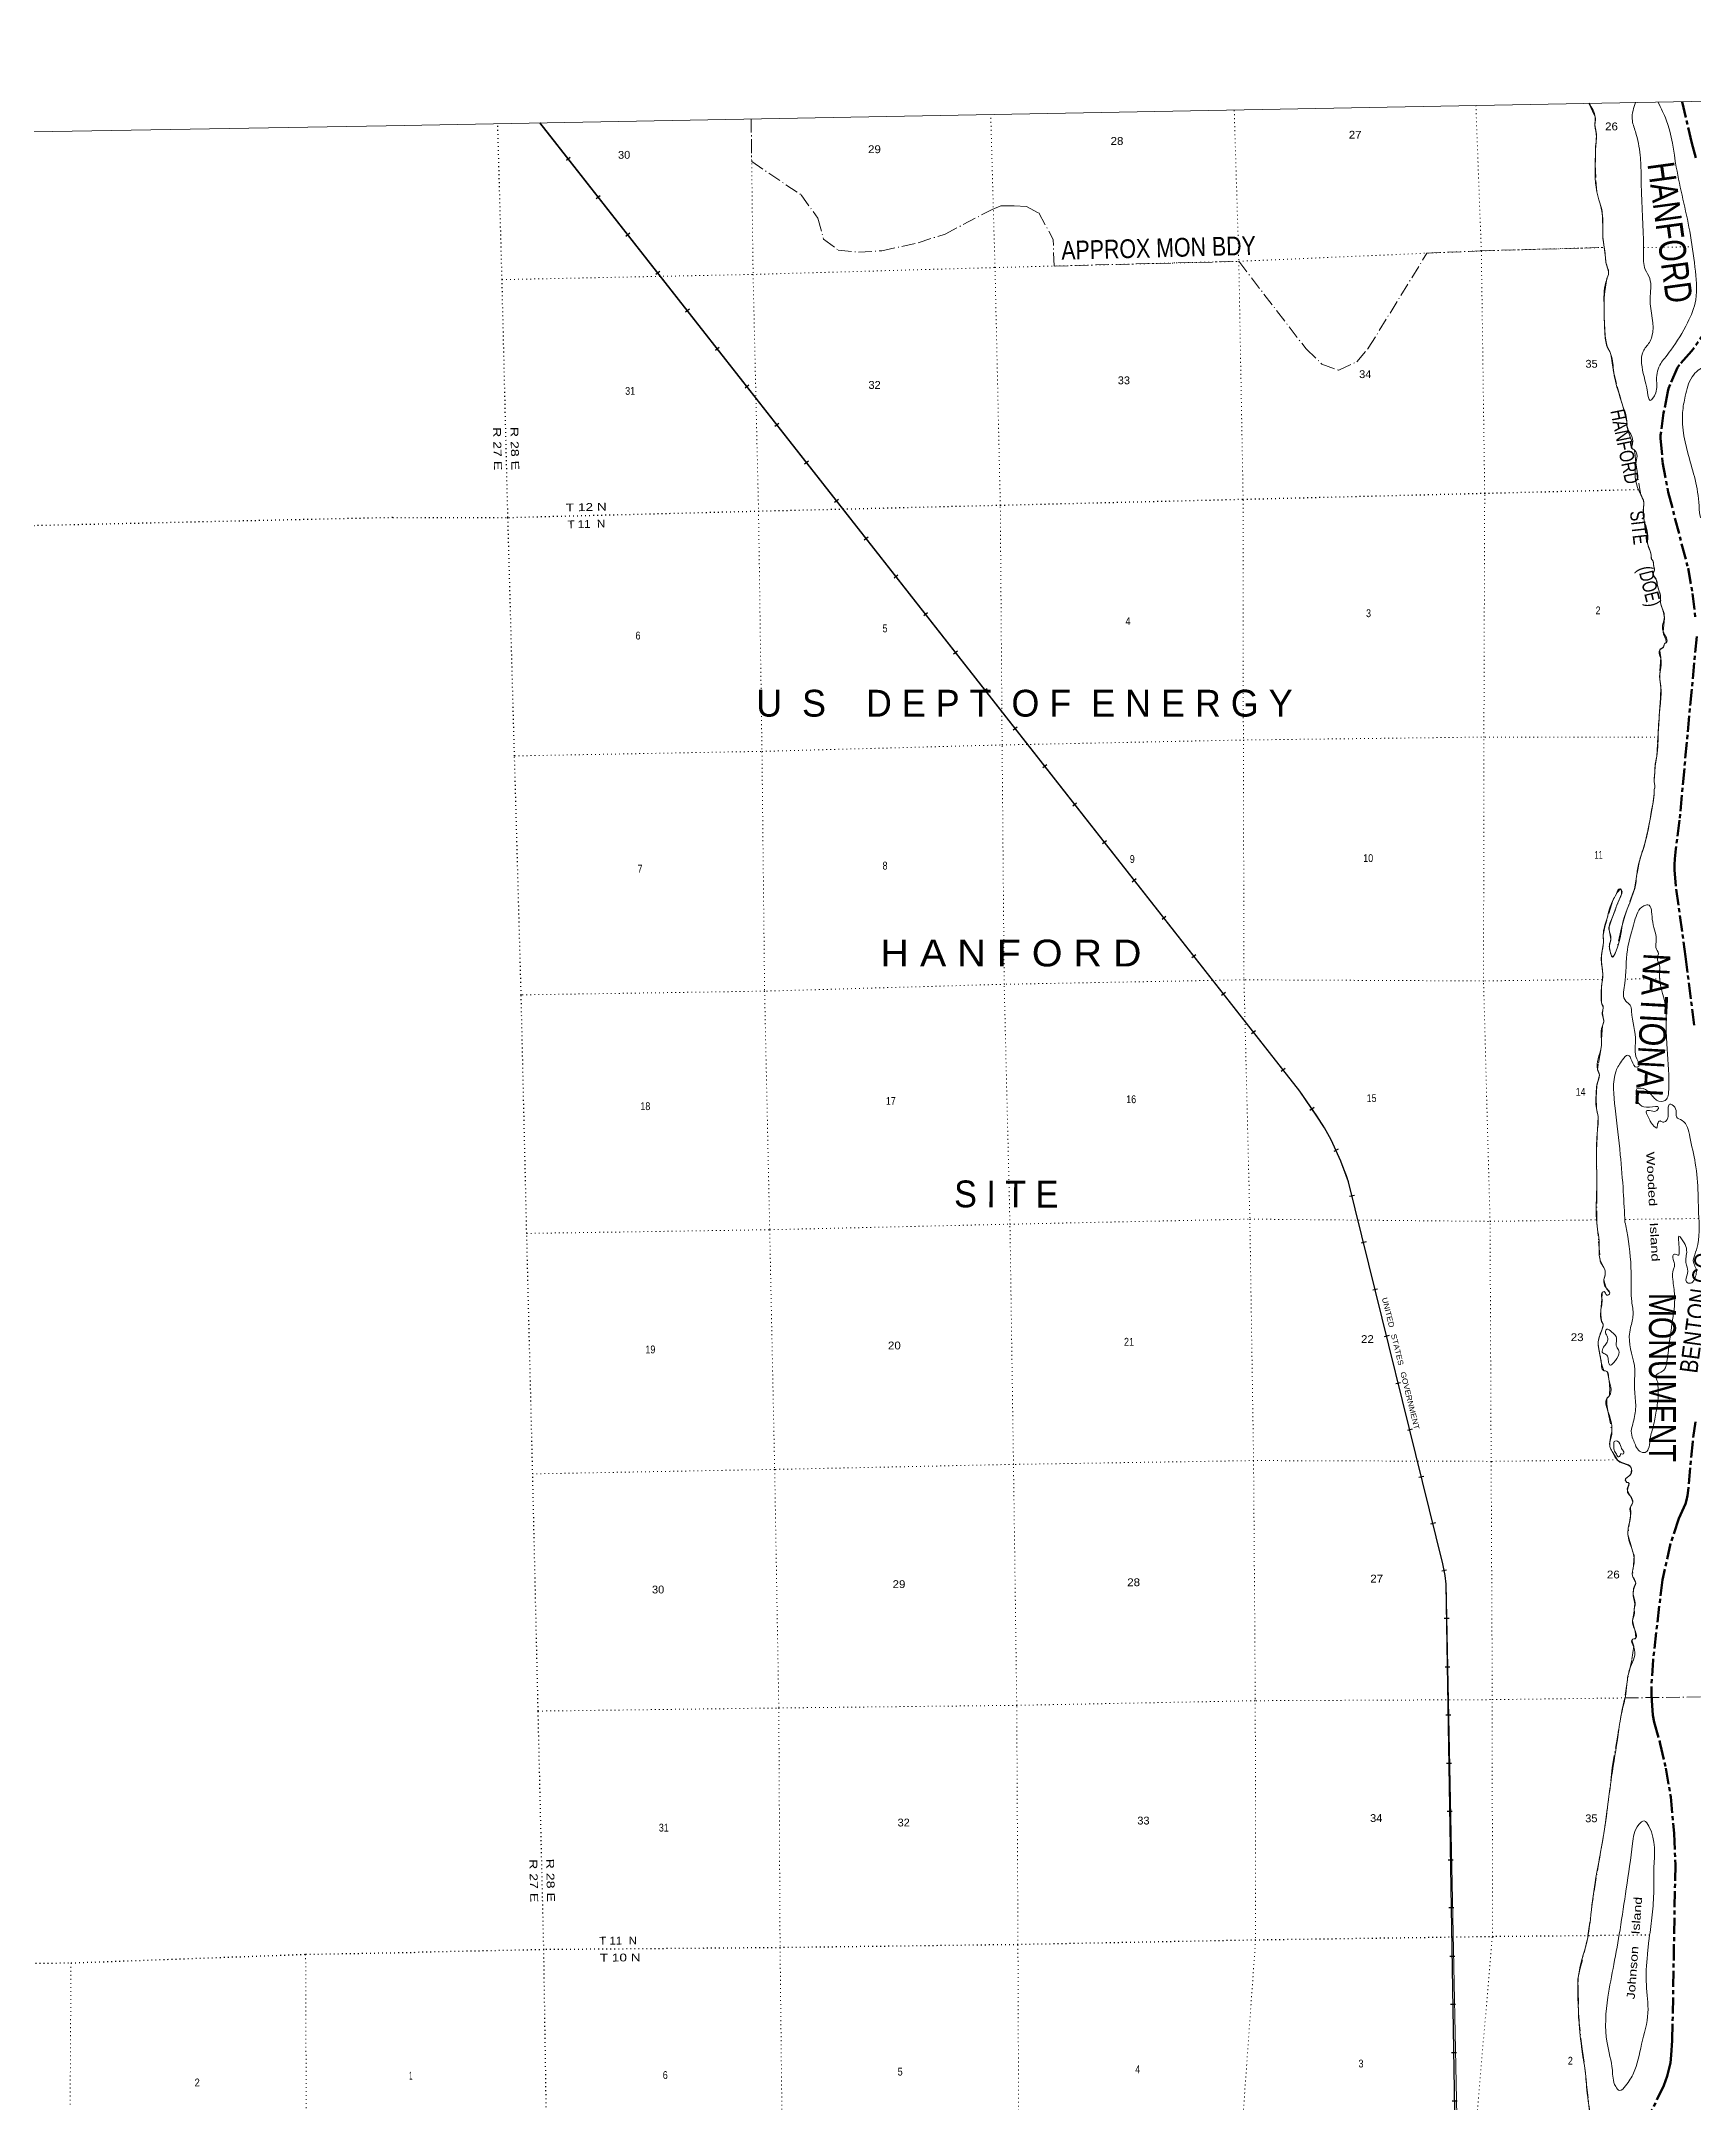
# Model space of a CAD drawing. Header units: feet. Extents: x 245918 to 509309, y -547785 to -360805.
# Drawn here: x 402847 to 439792, y -406915 to -360805 of the extents above; entities that cross this region are included whole.
import ezdxf
from ezdxf.enums import TextEntityAlignment as Align

# ---------------------------------------------------------------- set-up
doc = ezdxf.new("R2010")
doc.units = ezdxf.units.FT
doc.header["$LTSCALE"] = 60
for name, pattern in [('DOT_DASHED', [7.7, 5, -1.2, 0.3, -1.2]), ('DOTTED', [1.5, 0.3, -1.2]), ('LONG_DASH_SHORT_DASH', [9.9, 6, -1.2, 1.5, -1.2])]:
    doc.linetypes.add(name, pattern=pattern)
for name, color, linetype, lineweight in [('11', 7, 'LONG_DASH_SHORT_DASH', 60), ('34', 7, 'Continuous', 25), ('39', 7, 'Continuous', 13), ('4', 7, 'Continuous', 13), ('42', 7, 'Continuous', 53), ('44', 7, 'DOT_DASHED', 13), ('6', 7, 'DOTTED', 25), ('7', 7, 'DOTTED', 13)]:
    doc.layers.add(name, color=color, linetype=linetype, lineweight=lineweight)
doc.layers.add('12', color=7, linetype='Continuous')

msp = doc.modelspace()

# ---------------------------------------------------------------- linework, layer by layer
at = {"layer": '11'}
for points in [[(439534.22, -362157.86), (439750.88, -363085.28), (439840.58, -363415.98)], [(440133.85, -367171.14), (439744.44, -367738.9), (439469.44, -368039.87), (439431.19, -368099.54), (439262.31, -368485.79), (439230.46, -368574.4), (439212.04, -368640.69), (439117.68, -369116.76), (439050.22, -369618.3), (439050.2, -369693.82), (439096.53, -370219.95), (439222.12, -370894.29), (439663.33, -372589.96), (439767.11, -373158.59), (439826.09, -373681.97)], [(439857.55, -374117.76), (439473.59, -378225.48), (439392.56, -378869.37), (439368.88, -379091.6), (439364.64, -379226.12), (439364.86, -379341.06), (439399.96, -379769.92), (439609.77, -381273.43), (439800.5, -382831.31)], [(439827.82, -391681.52), (439769.37, -392124.86), (439672.98, -393157.3), (439652.38, -393330.62), (439632.27, -393439.26), (439608.15, -393517.71), (439458.7, -393849.52), (439274.08, -394403.13), (439089.9, -395216.92), (438882.45, -397009.85), (438844.67, -397608.96), (438845.17, -397803.72), (438859.82, -398027.01), (438877.34, -398242.27), (438906.2, -398398.49), (439042.61, -398886.51), (439165.98, -399430.79), (439277.02, -400073.36), (439353.03, -400890.66), (439380.98, -401588.7), (439312.17, -405520.86), (439289.49, -405852.64), (439269.39, -406021.63), (439197.01, -406323.39), (439123.28, -406526.88), (438835.38, -407126.3)]]:
    msp.add_lwpolyline(points, dxfattribs=at)
at = {"layer": '34'}
for p, q in [((414673.45, -363403.24), (414586.41, -363471.5)), ((415341.44, -364259.24), (415254.4, -364327.5)), ((416005.16, -365101.33), (415918.12, -365169.59)), ((416673.16, -365957.33), (416586.12, -366025.58)), ((417336.88, -366799.41), (417249.84, -366867.67)), ((418004.87, -367655.41), (417917.83, -367723.67)), ((418668.59, -368497.5), (418581.56, -368565.76)), ((419336.59, -369353.5), (419249.55, -369421.76)), ((420000.31, -370195.59), (419913.27, -370263.85)), ((420668.3, -371051.58), (420581.27, -371119.84)), ((421332.02, -371893.67), (421244.99, -371961.93)), ((422000.02, -372749.67), (421912.98, -372817.93)), ((422663.74, -373591.76), (422576.7, -373660.02)), ((423331.73, -374447.76), (423244.7, -374516.01)), ((423995.46, -375289.85), (423908.42, -375358.1)), ((424663.45, -376145.84), (424576.41, -376214.1)), ((425327.17, -376987.93), (425240.13, -377056.19)), ((425995.17, -377843.93), (425908.13, -377912.19)), ((426658.89, -378686.02), (426571.85, -378754.28)), ((427326.88, -379542.02), (427239.85, -379610.27)), ((427990.6, -380384.1), (427903.57, -380452.36)), ((428658.6, -381240.1), (428571.56, -381308.36)), ((429322.32, -382082.19), (429235.28, -382150.45)), ((429990.31, -382938.19), (429903.28, -383006.45)), ((430654.03, -383780.28), (430567, -383848.54)), ((431302, -384654.84), (431211.26, -384718.1)), ((431843.55, -385588.88), (431742.78, -385634.5)), ((432204.97, -386620.59), (432097.58, -386647.07)), ((432464.21, -387660.99), (432356.82, -387687.47)), ((432721.64, -388715.82), (432614.25, -388742.31)), ((432980.89, -389756.22), (432873.49, -389782.71)), ((433238.31, -390811.06), (433130.92, -390837.54)), ((433497.56, -391851.46), (433390.16, -391877.94)), ((433754.98, -392906.3), (433647.59, -392932.78)), ((434014.23, -393946.7), (433906.84, -393973.18)), ((434266.47, -395004.7), (434158.18, -395027.27)), ((434319.96, -396083.08), (434209.37, -396085.31)), ((434341.57, -397168.7), (434230.98, -397170.94)), ((434358.97, -398242.93), (434248.38, -398245.16)), ((434376, -399326.26), (434265.41, -399328.49)), ((434391.1, -400398.2), (434280.51, -400400.43)), ((434410.43, -401486.11), (434299.84, -401488.34)), ((434430.12, -402555.76), (434319.53, -402557.99)), ((434449.44, -403641.38), (434338.85, -403643.61)), ((434466.84, -404713.32), (434356.25, -404715.55)), ((434483.87, -405798.94), (434373.28, -405801.17)), ((434501.26, -406875.46), (434390.68, -406877.69))]:
    msp.add_line(p, q, dxfattribs=at)
msp.add_lwpolyline([(434465.46, -407986.2), (434256.34, -395313.65), (434235.43, -395123.39), (434180.62, -394860.39), (432074.25, -386318.52), (432024.03, -386177.34), (431902.05, -385856.79), (431683.34, -385373.77), (431538.78, -385105.61), (431367.56, -384844.35), (430981.07, -384289.98), (413996.88, -362633.26)], dxfattribs=at)
at = {"layer": '34', "lineweight": 13}
msp.add_lwpolyline([(434512.91, -407958.68), (434257.44, -395313.58), (434236.52, -395123.22), (434181.69, -394860.15), (432075.3, -386318.2), (432025.06, -386176.96), (431903.07, -385856.37), (431684.33, -385373.28), (431539.73, -385105.05), (431368.47, -384843.73), (430981.95, -384289.33), (413997.75, -362632.58)], dxfattribs=at)
at = {"layer": '39'}
for points in [[(437448.08, -362193.18), (437588.19, -362505.81), (437581.04, -362680.2), (437617.56, -362946), (437604.06, -363100.46), (437592.38, -363365.06), (437625.77, -364169.73), (437746.36, -364664.48), (437757.17, -365074.93), (437766.27, -365261.06), (437818.72, -365640.77), (437828.57, -365750.77), (437888.66, -365986.13), (437844.9, -366131.08), (437785.52, -366666.89), (437790.53, -366969.27), (437804.39, -367321.58), (437857.78, -367637.17), (437938.93, -367810.08), (438001.84, -368215.65), (438132.79, -368730.26), (438190.09, -368917.59), (438292.7, -369296.46), (438294.26, -369390.58), (438421.61, -369809.09), (438401.03, -369899.57), (438470.15, -369952.5), (438497.26, -370256.52), (438607.09, -370949.74), (438674.05, -371114.88), (438666.01, -371235.2), (438671.86, -371467.46), (438765.8, -371928.6), (438757.32, -372022.88), (438840.19, -372299.92), (438849.64, -372385.9), (438884.65, -372439.4), (438890.05, -372523.43), (438915.89, -372629.17), (438881.49, -372733.9), (438951.51, -372840.9), (438979.81, -372974.63), (439045.7, -373195.87), (439053.06, -373398.05), (439101.23, -373519.44), (439134.11, -373687.15), (439105.14, -373998.1), (439173.66, -374257.36), (439135.9, -374280.02), (439117.03, -374352.45), (439033.84, -374419.94), (439053.01, -374607.91), (439029.54, -375008.91), (439055.92, -375268.87), (439040.51, -375671.74), (438999.53, -376227.28), (438962.89, -376802.77), (438926.34, -377019.71), (438922.67, -377161.99), (438905.29, -377324.53), (438920.18, -377496.54), (438908.94, -377544.81), (438904.87, -377663.05), (438870.63, -377897.99), (438707.5, -378713.95), (438576.21, -379148.81), (438518.74, -379436.21), (438494.06, -379642.94), (438214.82, -380476.87), (438059.35, -381148.49), (437971.34, -381288.17), (437920.99, -381156.81), (437904.73, -381022.88), (437936.98, -380910.17), (437916.24, -380748.27), (437896.79, -380664.46), (437964.91, -380414.94), (438151.9, -379949.11), (438175.36, -379790.48), (438136.77, -379763.08), (438066.19, -379864.41), (437980.56, -380026.09), (437852.54, -380416.82), (437768.35, -380786.79), (437773.27, -380962.98), (437733.27, -381214.03), (437726.42, -381406.44), (437759.81, -381726.37), (437745.62, -381838.78), (437724.75, -382033.43), (437725.41, -382315.85)], [(438489.08, -362169.55), (438415.77, -362544.07), (438486.69, -362827.32), (438593.77, -363354.34), (438615.3, -363806.67), (438621.11, -364157.11), (438652.84, -364861.66), (438668.15, -365544.45), (438708.3, -365908.34), (438805.99, -366111.02), (438815.52, -366565.56), (438855.63, -367412.18), (438799.56, -367541.32), (438658.36, -367741.98), (438626.69, -368010.92), (438757.76, -368653.72), (438815.05, -368841.05), (438940.69, -368670.69), (438959.79, -368369.91), (439054.19, -368009.79), (439136.68, -367900.24), (439278.1, -367713.6), (439655.33, -367100.37), (439835.53, -366588.58), (439819.42, -365857.73), (439701.72, -365052.46), (439401.01, -363619.28), (439174.76, -362561.44), (439095.35, -362376.54), (438989.46, -362160.27)], [(441540.94, -370792.57), (441485.34, -370222.63), (441418.49, -369578.76), (441223.64, -368963.07), (441081.27, -368486.71), (440952.44, -367857.9), (440702.54, -367553.6), (440603.75, -367527.21), (440400.65, -367746.93), (440191.99, -367994.79), (439893.72, -368164.02), (439753.68, -368312.59), (439602.21, -368741.77), (439542.03, -369107.33), (439693.67, -370144.39), (439915.2, -371280.43), (439980.75, -371481.65), (440045.03, -371484.58), (440082.62, -371451.91), (440150.96, -371578.96), (440203.1, -371818.46), (440270.11, -371865.41), (440339.13, -371912.33), (440467.07, -372244.71), (440519.85, -372402.07), (440523.76, -372638.36), (440518.09, -373023.05), (440495.32, -373223.73), (440501.15, -373333.81), (440522.84, -373431.59), (440581.76, -373474.68), (440697.9, -373336.53), (440782.72, -373246.98), (440820.82, -373244.34), (440840.6, -373348.17), (440887.68, -373645.84), (440877.26, -373744.16), (440765.94, -373687.93), (440690.33, -373607.07), (440580.14, -373618.93), (440625.08, -373666.25), (440688.24, -373723.28), (440666.73, -373757.69), (440742.44, -373844.56), (440859.95, -373910.71), (440973.13, -374079.08), (440908.43, -374414.67), (440838.1, -374652.2), (440854.71, -374685.98), (440939.65, -374724.62), (440836.37, -374790.45), (440743.79, -374896.15), (440845.91, -375002.61), (441210.13, -374816.25), (441536.92, -374672.58), (441655.65, -374448.26), (441692.43, -374002.96), (441685.74, -373356.08), (441642.25, -372789.94), (441699.26, -372596.7), (441708.57, -372310.1), (441628.89, -371740.56), (441569.53, -371064.51), (441540.94, -370792.57)], [(438254.16, -387218.53), (438216.77, -386536.11), (438148.9, -385709.98), (438031.33, -384670.35), (438055.67, -383836.67), (438200.05, -383585.88), (438318.79, -383483.74), (438407.16, -383608.46), (438517.9, -383750.83), (438563.66, -383726.03), (438520.84, -383564.49), (438492.3, -383174.37), (438398.83, -382498.9), (438372.53, -382365.13), (438272.68, -382274.66), (438242.8, -381924.62), (438307.9, -381128.32), (438469.93, -380488.63), (438676.96, -380142.65), (438762.91, -380121.19), (438864.5, -380437.98), (438952.25, -380889.2), (438945.82, -380985.46), (438945.3, -381075.6), (438999.79, -381214.91), (438979.38, -381315.4), (439026.24, -381478.87), (439024.68, -381627.12), (439159.78, -382392.04), (439173.42, -382852.52), (439191.69, -383228.79), (439235.03, -384149.48), (439224.37, -384353.97), (439184.15, -384470.82), (439014.22, -384511.71), (438914.83, -384449.28), (438710.86, -384252.38), (438521.91, -384235.5), (438516.8, -384411.86), (438590.11, -384596.92), (438801.67, -384645.46), (439004.6, -384658.1), (438965.53, -384722.85), (438837.17, -384729), (438732.73, -384724.74), (438779.43, -384878.19), (438831.35, -384983.49), (438878.49, -385042.79), (438963.96, -385113.47), (438984.48, -385018.99), (439037.6, -384954), (439098.26, -384981.03), (439176.02, -384949.69), (439223.15, -384644.43), (439256.2, -384579.78), (439306.63, -384594.97), (439395, -384719.68), (439407.46, -384865.7), (439531.19, -384943.75), (439703.8, -385307.43), (439826.01, -385900.3), (439887.41, -386578.32), (439896.99, -386914.67), (439880.19, -387718.18), (439813.8, -387951.65), (439782.41, -388116.42), (439832.49, -388231.76), (439806.7, -388492.59), (439715.89, -388584.25), (439629.11, -388555.65), (439650.07, -388367.01), (439632.94, -388181.01), (439610.92, -388063.2), (439630.77, -387928.66), (439516.75, -387588.04), (439461.61, -387530.87), (439455.84, -387667.18), (439465.2, -387869.33), (439450.61, -387957.71), (439377.97, -387934.89), (439342.02, -387945.5), (439342.57, -388099.73), (439362.15, -388191.54), (439339.33, -388268.04), (439323.11, -388500.67), (439363.09, -388854.54), (439305.27, -389484.47), (439198.33, -390299.5), (439092.15, -390553.66), (438949.06, -390640.18), (438985.8, -390797.81)], [(437725.41, -382315.85), (437767.17, -382413.3), (437745.01, -382529.85), (437769.17, -382655.64), (437780.53, -382735.57), (437749.92, -382826.22), (437721.92, -383317.44), (437641.58, -383799.52), (437683.9, -383931.01), (437636.49, -384098.06), (437613.42, -384280.72), (437615.97, -384677.29), (437651.03, -384854.97), (437646.81, -385085.4), (437620.67, -385446.39), (437622.87, -386185.48), (437620.61, -386534.05), (437624.29, -387241.07), (437679.22, -387770.97), (437698.17, -388067.11), (437800.01, -388277.73), (437811.93, -388391.71), (437783.59, -388498.34), (437839.07, -388697.72), (437911.36, -388820.7), (437855.67, -388851.68), (437786.09, -388770.72), (437742.31, -388793.48), (437736.31, -388915.77), (437711.11, -389212.64), (437728.8, -389432.68), (437768.49, -389526.17), (437745.8, -389610.67), (437656.13, -389892.6), (437703.9, -390232.32), (437723.82, -390344.16), (437777.17, -390535.57), (437851.84, -390560.36), (437885.7, -390665.96), (437902.96, -391102.34), (437849.78, -391163.32), (437866.09, -391421.44), (437958.16, -391890.62), (437924.23, -392265.76), (437982.23, -392374.96), (438089.39, -392543.43), (438387.05, -392700.71), (438375.72, -392865.15), (438259.32, -392987.28), (438296.32, -393042.7)], [(438985.8, -390797.81), (438998.23, -391064.01), (438954.43, -391449.33), (438883.85, -391793.03), (438812.63, -392098.69), (438775.72, -392293.6), (438706.71, -392368.87), (438581.74, -392336.91), (438449.47, -392106.76), (438396.56, -391941.39), (438429.26, -391734.53), (438491.89, -391394.96), (438473.58, -391016.69), (438467.76, -390786.43), (438473.35, -390517.93), (438350.66, -389774.84), (438379.59, -389582.06), (438434.94, -389288.69), (438405.93, -388990.72), (438390.96, -388450.14), (438317.68, -387539.97), (438254.16, -387218.53)], [(438042.44, -390312.8), (438121.62, -390125.19), (438081.84, -390025.7), (438056.7, -389962.03), (438066.22, -389809.63), (437955.58, -389673.27), (437848.24, -389614.97), (437819, -389667.54), (437852.73, -389765.13), (437866.59, -389875.06), (437809.92, -389968.15), (437749.48, -390075.32), (437746.29, -390125.45), (437827.45, -390178.18), (437875.03, -390263.52), (437882.14, -390329.5), (437927.74, -390416.87), (437983.37, -390381.89), (438042.44, -390312.8)], [(438166.89, -392253.7), (438084.37, -392118.87), (438028.09, -392113.8), (438003.5, -392204.35), (438009.33, -392314.42), (438063.09, -392409.67), (438114.25, -392468.9), (438147.9, -392440.3), (438159.21, -392396.04), (438197.6, -392411.43), (438227.1, -392374.88), (438191.77, -392301.36), (438166.89, -392253.7)], [(438297.04, -393043.32), (438328.47, -393042.21), (438307.44, -393226.84), (438375.68, -393347.89), (438430.01, -393477.18), (438371.8, -393598.34), (438380.74, -393774.46), (438347.6, -393955.29), (438324.21, -394240.11), (438371.38, -394421.61), (438456.78, -394730.65), (438440.16, -394939.25), (438425.18, -395125.79), (438494.32, -395300.9), (438455.78, -395397.69), (438444.68, -395576.15), (438480.33, -395789.88), (438466.95, -395830.17), (438465.16, -395964.4), (438423.86, -396137.36), (438479.58, -396350.75), (438490.52, -396526.84), (438414.74, -396556.15), (438451.6, -396721.79), (438376.69, -397167.72), (438301.73, -397489.46), (438272.26, -397770.38), (438175.2, -398212.68), (438100.66, -398680.64), (437955.64, -399620.5), (437862.83, -400319.11), (437750.99, -401080.14), (437585.34, -401986.29), (437480.51, -402807.3), (437393.14, -403349.59), (437219.74, -404029.52), (437201.1, -404358.33), (437221.64, -404992.96), (437282.87, -405660.96), (437314.68, -405884.78), (437355.21, -406150.51), (437399.15, -406622.5)], [(438787.26, -403298.26), (438854.93, -402778.33), (438896.14, -402236.82), (438900.54, -401653.85), (438790.92, -400730.27), (438684.56, -400609.85), (438561.47, -400692.03), (438422.02, -401119.01), (438282.21, -402130.89), (438142.78, -403044.62), (438005.12, -403822.1), (437872.74, -404555.43), (437853.43, -405571.31), (437971.93, -406182.27), (438046.28, -406551.59), (438136.06, -406640.23), (438268.81, -406535.86), (438446.77, -406252.46), (438626.76, -405606.47), (438767.63, -404901.04), (438733.21, -404276.66), (438754.14, -403601.27), (438787.26, -403298.26)], [(437399.15, -406622.5), (437498.87, -407311.89), (437550.19, -407623.51), (437555.54, -407930.66)]]:
    msp.add_spline(points, degree=3, dxfattribs=at)
at = {"layer": '4'}
msp.add_lwpolyline([(252658.03, -364975.08), (284238.76, -364605.82), (315818.96, -364193.12), (347398.55, -363736.98), (378977.49, -363237.41), (410555.7, -362694.39), (442133.15, -362107.94), (473709.75, -361478.06), (505285.47, -360804.74), (509308.75, -543581.54), (477481.62, -544260.21), (445653.59, -544895.11), (413824.71, -545486.24), (381995.06, -546033.57), (350164.67, -546537.12), (318333.63, -546996.89), (286501.99, -547412.88), (254669.8, -547785.08)], close=True, dxfattribs=at)
msp.add_lwpolyline([(252658.03, -364975.08), (284238.76, -364605.82), (315818.96, -364193.12), (347398.55, -363736.98), (378977.49, -363237.41), (410555.7, -362694.39), (442133.15, -362107.94), (473709.75, -361478.06), (505285.47, -360804.74), (509308.75, -543581.54), (477481.62, -544260.21), (445653.59, -544895.11), (413824.71, -545486.24), (381995.06, -546033.57), (350164.67, -546537.12), (318333.63, -546996.89), (286501.99, -547412.88), (254669.8, -547785.08)], close=True, dxfattribs=at)
at = {"layer": '44'}
for p, q in [((418718.15, -362546.97), (418729.91, -363497.96)), ((425489.41, -365833.06), (425472.7, -365236)), ((438253.8, -397860), (438191.74, -398118.76)), ((440400.75, -397832.23), (438253.8, -397860))]:
    msp.add_line(p, q, dxfattribs=at)
for points in [[(437448.11, -362192.33), (437592.39, -362517.26), (437596.07, -362559.71), (437580.7, -362673.91), (437599.95, -362796.01), (437614.56, -362880.19), (437598.38, -363209.71), (437590.52, -363551.43), (437604.84, -363918.46), (437626.3, -364174.9), (437668.35, -364353.84), (437726.14, -364538.44), (437741.34, -364613.24), (437748.96, -364730.37), (437763.5, -365234.02), (437785.35, -365417.95)], [(418729.91, -363497.96), (419835.16, -364240.27), (420208.83, -364760.47), (420338.8, -365231.89), (420663.73, -365475.73), (421118.63, -365524.5), (421638.51, -365491.99), (422450.84, -365313.17), (423051.95, -365118.1), (424107.97, -364565.39), (424302.93, -364484.11), (424595.37, -364484.11), (424871.56, -364500.37), (425147.75, -364646.67), (425472.7, -365236)], [(425489.41, -365833.06), (429620.96, -365727.62), (431123.52, -367687.27), (431480.08, -368027.05), (431853.61, -368162.96), (432261.11, -367976.08), (432515.79, -367670.28), (433827.54, -365545.45), (435042.39, -365492.84), (437785.35, -365417.95)], [(437785.35, -365417.95), (437810.26, -365584.24), (437826.06, -365721.96), (437834.87, -365786.02), (437874.28, -365905.41), (437886.53, -365956.89), (437887.91, -365998.11), (437882.42, -366023.47), (437848.36, -366114.47), (437804.86, -366401.39), (437790.12, -366543.59), (437785.52, -366663.67), (437791.11, -367003.92), (437800.41, -367244.96), (437811.18, -367400.82), (437831.51, -367524.94), (437856.92, -367633.78), (437878.22, -367686.12), (437912.8, -367747.31), (437931.86, -367787.13), (437947.95, -367850.82), (437991.76, -368168.27), (438077.2, -368525.07), (438275.4, -369226.79), (438295.09, -369311.07), (438297.16, -369412.35), (438325.97, -369524.42), (438408.54, -369754.64), (438422.22, -369818.33), (438401.41, -369880.95), (438401, -369899.41), (438414.25, -369915.82), (438462.46, -369939.01), (438469.72, -369950.24), (438481.66, -370077.59), (438493.95, -370231.08), (438577.79, -370786.29), (438607.68, -370952.65), (438667.75, -371083.7), (438674.14, -371140.27), (438666.08, -371279.2), (438672.51, -371476.2), (438690.4, -371592.32), (438753.11, -371848.73), (438765.66, -371927.3), (438756.92, -372002.41), (438759.49, -372036.18), (438814.9, -372213.23), (438840.28, -372300.36), (438849.92, -372387.01), (438883.22, -372434.55), (438897.48, -372557.15), (438916.17, -372638.15), (438884.28, -372707.89), (438882.47, -372737.57), (438950.06, -372835.9), (438981.82, -372982.2), (439047.68, -373204.99), (439051.34, -373260.52), (439048.34, -373366.58), (439059.75, -373420.02), (439103.82, -373528.77), (439124.74, -373620.18), (439135.76, -373715.65), (439132.48, -373782.38), (439105.55, -374012.45), (439116.68, -374063.59), (439166.16, -374186.42), (439175.13, -374237.8), (439171.04, -374262.55), (439138.68, -374276.84), (439120.39, -374345.42), (439111.76, -374359.17), (439042.57, -374401.73), (439032.85, -374438.32), (439052.87, -374590.27), (439030.23, -374927.26), (439034.37, -375070.33), (439054.72, -375228.36), (439050.11, -375497.4), (439002.39, -376187.34), (438980.35, -376528.53), (438963.35, -376796.26), (438926.66, -377016.24)], [(438926.66, -377016.24), (438923.14, -377152.88), (438904.86, -377336.39), (438906.27, -377364.7), (438918.72, -377450.77), (438920.52, -377490.18), (438918.33, -377507.9), (438909.33, -377541.44), (438907.08, -377632.55), (438901.74, -377688.33), (438874.87, -377872.15), (438822.22, -378165.93), (438758.51, -378485.63), (438712.97, -378690.58), (438679.61, -378816.23), (438581.76, -379126.94), (438506.86, -379546.17), (438463.96, -379763.42), (438248.48, -380370.94), (438174.94, -380638.27), (438077.04, -381092.97), (438034.95, -381210.34), (437992.61, -381282.53), (437955.38, -381263.89), (437911.08, -381113.53), (437904.64, -381026.95), (437935.69, -380889.39), (437897.92, -380679.07), (437901.39, -380613.76), (437950.86, -380453.47), (438173.77, -379884.19), (438178.82, -379803.64), (438150.27, -379762.53), (438077.9, -379844.62), (437980.8, -380025.52), (437800.44, -380615.98), (437767.26, -380796.04), (437772.15, -380973.57), (437731.79, -381231.9), (437726.34, -381399.45), (437761.14, -381674.24), (437726.21, -381993.64), (437725.39, -382308.41), (437767.49, -382419.13), (437747.99, -382547.08), (437779.81, -382726.87), (437749.8, -382827.33), (437716.5, -383364.33), (437657.03, -383687), (437641.8, -383811.94), (437684.32, -383920.6), (437625.87, -384168.13), (437607.62, -384427.6), (437615.8, -384675.07), (437651.06, -384855.89), (437634.28, -385235.91), (437620.22, -385578.29), (437623.86, -387225.14), (437665.7, -387650.46), (437697.05, -388055.89), (437702.04, -388088.39), (437716.83, -388126.75), (437781.27, -388232.39), (437800.95, -388281.22), (437808.27, -388317.84), (437812.04, -388362.08), (437811.25, -388399.3), (437801.86, -388431.61), (437786.06, -388474.96), (437784.04, -388504.58), (437796.09, -388570.33), (437835.64, -388687.94), (437850.31, -388719.5), (437897.57, -388777.16), (437911.71, -388805.67), (437911.65, -388819.45), (437904.55, -388830.99), (437882.96, -388843.09), (437850.59, -388851.74), (437850.59, -388851.74), (437835.17, -388837.42), (437803.25, -388781.83), (437785.95, -388770.74), (437750.72, -388781.63), (437741.63, -388798.02), (437733.71, -388942.36), (437712.37, -389194.72), (437710.75, -389278.64), (437719.9, -389369.59)], [(437719.9, -389369.59), (437725.46, -389409.64), (437731.26, -389442.66), (437740.95, -389462.09), (437763.19, -389497.39), (437769.1, -389519.37), (437762.44, -389553.12), (437738.05, -389634.79), (437684.15, -389773.42), (437660.15, -389858.88), (437656.02, -389894.43), (437655.99, -389950.29), (437660.61, -390001.26), (437675.27, -390088.88), (437725.13, -390351.2), (437744.49, -390434.85), (437778.17, -390537.76), (437789.96, -390546.25), (437834.28, -390549.54), (437849.73, -390557.23), (437865.45, -390590.11), (437881.7, -390645.66), (437896.37, -390726.05), (437909.39, -390844.06), (437913.68, -390971.32), (437911.44, -391032.91), (437904.62, -391091.13), (437898.73, -391112.62), (437856.66, -391147.81), (437849.71, -391164.66), (437851.25, -391291.99), (437868.84, -391438.26), (437958.72, -391894.87), (437957.02, -391965.28), (437917.46, -392137.99), (437918.06, -392245.95), (437966.25, -392348.08), (438092.93, -392548.32), (438141.35, -392588.19), (438336.58, -392658.64), (438377.45, -392688.83), (438393.55, -392712.32), (438401.4, -392750.09), (438394.52, -392809.16), (438384.35, -392843.3), (438366.31, -392879.14), (438281.64, -392942.36), (438262, -392963.85), (438263.16, -392996.45), (438295.03, -393041.45), (438329.1, -393041.66), (438339.4, -393072.01), (438335.97, -393103.5), (438303.93, -393185.94), (438309.65, -393228.31), (438392.03, -393373.58), (438432.11, -393481.99), (438418.38, -393517.48), (438374.88, -393582.75), (438382.19, -393734.02), (438318.18, -394203.48), (438459.58, -394682.12), (438425.24, -395142.48), (438493.92, -395289.06), (438448.14, -395410.45), (438435.68, -395574.48), (438477.9, -395756.29), (438454.53, -395974.46), (438425.25, -396126.17), (438449.39, -396258.76), (438483.62, -396366.66), (438495.04, -396510.98), (438485.91, -396535), (438419.52, -396547.6), (438417.24, -396589.97), (438453.86, -396704.49), (438408.05, -397012.55), (438299.33, -397498.1), (438253.8, -397860)], [(438191.74, -398118.76), (438090.82, -398692.79), (437967.11, -399415.47), (437917.06, -399886.14), (437776.99, -400939.36), (437682.36, -401430.52), (437531.27, -402415.35), (437412.23, -403267.34), (437247.41, -403931.52), (437201.63, -404146.81), (437206.21, -404412.48), (437216.65, -405011.14), (437298.64, -405710.25), (437361.87, -406175.99), (437393.92, -406505.79), (437459.91, -407062.78), (437490.83, -407232.37), (437524.4, -407426.48), (437545.01, -407552.45), (437555.54, -407930.66)]]:
    msp.add_lwpolyline(points, dxfattribs=at)
at = {"layer": '6'}
for points in [[(414157.4, -408363.86), (414082.46, -403490.56), (413956, -398154.5), (413834.05, -392848.42), (413700.88, -387470.4), (413576.42, -382134.31), (413427.76, -376790.61), (413279.23, -371454.92), (413149.05, -366136.95), (413053.09, -362649.6)], [(410703.42, -371457.25), (413297.32, -371456.62), (418880.84, -371313.28), (424287.91, -371180.91), (429711.03, -371048.26), (435114.06, -370913.94), (438584.91, -370827.88)], [(379124.79, -372161.18), (381801.37, -372106.42), (410712.32, -371452.19)], [(438807.49, -403166.77), (435313.27, -403200.04), (429995.6, -403276.85), (424682.34, -403377.61), (419366.55, -403446.37), (414082.46, -403490.56), (411286.33, -403548.46)], [(379651.33, -404057.31), (382207.16, -404057.24), (387589.48, -403983.33), (392883.27, -403897.09), (398219.7, -403836.16), (403512.2, -403786.14), (408757.71, -403594.28), (411286.33, -403548.46)]]:
    msp.add_lwpolyline(points, dxfattribs=at)
at = {"layer": '7'}
for p, q in [((438672.6, -365422.02), (439757.51, -365400.85)), ((439041.03, -381771.95), (438265.83, -381781.97)), ((438261.23, -387158.51), (439894.83, -387135.66)), ((403512.2, -403786.14), (403491.82, -407025.75)), ((408757.71, -403594.28), (408770.71, -407235.75))]:
    msp.add_line(p, q, dxfattribs=at)
for points in [[(429517.75, -362347.43), (429620.96, -365727.62), (429717.32, -371064.18), (429721.91, -376434.32), (429736.43, -381798.29), (429867.17, -387150.3), (429950.54, -392551.18), (429988.91, -397900.73), (429995.6, -403276.85), (429653.17, -408079.62)], [(434876.56, -407981.46), (435289.19, -403200.45), (435287.8, -397902.36), (435261.97, -392582.65), (435237.12, -387200.82), (435092.17, -381839.03), (435100.01, -376370.53), (435118.07, -370913.88), (435042.39, -365492.84), (434920.52, -362245.72)], [(418718.15, -362546.97), (418761.1, -366019.18), (418882.81, -371311.25), (418959.94, -376698.21), (419018.44, -382051.43), (419132.86, -387387.69), (419243.66, -392748.04), (419336.01, -398084.67), (419364.57, -403448.41), (419417.76, -408268.53)], [(424701.89, -408171.57), (424682.34, -403377.61), (424655.98, -398025.86), (424582.84, -392636.83), (424503.94, -387263.92), (424374.94, -381895.86), (424328.52, -376544.44), (424287.91, -371180.91), (424169.84, -365866.74), (424074.16, -362448.65)], [(413149.05, -366136.95), (418741.06, -366021.51), (424169.84, -365866.74), (429620.96, -365727.62), (435042.39, -365492.84), (437783.67, -365418)], [(413427.76, -376790.61), (418957.76, -376688.23), (424328.52, -376544.44), (429721.91, -376434.32), (435124.05, -376368.13), (438967.74, -376369.31)], [(437748.3, -381788.66), (435091.91, -381823.01), (429744.45, -381798.16), (424389.02, -381897.62), (419018.44, -382051.43), (413576.42, -382134.31)], [(413700.88, -387470.4), (419132.86, -387387.69), (424503.94, -387263.92), (429873.19, -387150.2), (435237.12, -387200.82), (437615.44, -387167.55)], [(438081.3, -392535.87), (435265.75, -392568.56), (429950.54, -392551.18), (424582.84, -392636.83), (419243.66, -392748.04), (413834.05, -392848.42)], [(413956, -398154.5), (419336.01, -398084.67), (424655.98, -398025.86), (430007.33, -397922.45), (435285.73, -397898.39), (438253.8, -397860)]]:
    msp.add_lwpolyline(points, dxfattribs=at)

# ---------------------------------------------------------------- texts
at = {"layer": '12', "width": 0.85}
msp.add_text('BENTON CO', height=400, rotation=82.431, dxfattribs=at).set_placement((439869.06, -390612.03))
at = {"layer": '34', "width": 1.15}
msp.add_text('UNITED   STATES   GOVERNMENT', height=120, rotation=283.852, dxfattribs=at).set_placement((432819.65, -388919.29))
at = {"layer": '42'}
for s, rotation, width, p in [('Wooded    Island', 272.809, 1.35, (438729.95, -385647.75)), ('Johnson   Island', 85.809, 1.3, (438469.71, -404607.17))]:
    msp.add_text(s, height=181.5, rotation=rotation, dxfattribs=dict(at, width=width)).set_placement(p)
at = {"layer": '44'}
for s, height, rotation, width, p in [('HANFORD', 600, 277.761, 0.8, (438967.99, -365121.4)), ('APPROX MON BDY', 420, 1.5, 0.85, (427831.18, -365637.12)), ('NATIONAL', 600, 266.851, 0.85, (438579.22, -382891.05)), ('S I T E', 600, 359.818, 0.95, (424420.47, -386889.48)), ('MONUMENT', 600, 270, 0.8, (438791.71, -390692.3))]:
    msp.add_text(s, height=height, rotation=rotation, dxfattribs=dict(at, width=width)).set_placement(p, align=Align.CENTER)
for s, rotation, width, p in [('HANFORD', 281.608, 0.8, (437925.98, -369073.39)), ('SITE', 276.633, 0.8, (438361.88, -371324.02)), ('(DOE)', 283.889, 0.75, (438540.16, -372589.71))]:
    msp.add_text(s, height=320, rotation=rotation, dxfattribs=dict(at, width=width)).set_placement(p)
msp.add_text('U  S    D E P T  O F  E N E R G Y', height=600, dxfattribs=at).set_placement((424827.3, -375911.11), align=Align.CENTER)
at = {"layer": '44', "width": 1.1}
msp.add_text('H A N F O R D', height=600, dxfattribs=at).set_placement((424526.89, -381498.5), align=Align.CENTER)
at = {"layer": '6'}
for s, rotation, width, p in [('R 27 E', 271.402, 1.35, (412946.66, -369437.88)), ('R 28 E', 271.402, 1.35, (413335.07, -369433.52)), ('T 12 N', 1.471, 1.3, (414577.95, -371323.71)), ('T 11  N', 1.471, 1.1, (414614.77, -371701.53)), ('R 27 E', 271.358, 1.35, (413759.44, -401467.55)), ('R 28 E', 271.358, 1.35, (414134.33, -401458.66)), ('T 11  N', 0.479, 1.1, (415321.38, -403378.93)), ('T 10 N', 0.479, 1.3, (415333.73, -403758.11))]:
    msp.add_text(s, height=175, rotation=rotation, dxfattribs=dict(at, width=width)).set_placement(p)
at = {"layer": '7'}
for s, width, p in [('27', 1.1, (432078.46, -362984.43)), ('26', 1.1, (437809.59, -362797.27)), ('30', 1.05, (415741.7, -363433.57)), ('29', 1.1, (421331.53, -363308.16)), ('28', 1.1, (426753.8, -363123.45)), ('35', 1.05, (437369.9, -368107.25)), ('32', 1.05, (421340.52, -368580.08)), ('33', 1.05, (426914.67, -368476.96)), ('34', 1.05, (432311.26, -368338.94)), ('31', 0.85, (415902.21, -368712.46)), ('2', 0.85, (437597.44, -373623.05)), ('5', 0.85, (421655.44, -374025.16)), ('4', 0.85, (427087.3, -373862.88)), ('3', 0.85, (432465.58, -373685.54)), ('6', 0.85, (416132.42, -374185.71)), ('9', 0.85, (427183.73, -379183.77)), ('10', 0.85, (432402.75, -379162.36)), ('11', 0.65, (437573.45, -379091.35)), ('7', 0.85, (416178.83, -379400.63)), ('8', 0.85, (421655.96, -379332.33)), ('18', 0.85, (416242.33, -384712.12)), ('17', 0.85, (421729.79, -384594.17)), ('16', 0.85, (427103.94, -384556.57)), ('15', 0.85, (432478.45, -384532.3)), ('14', 0.85, (437152.06, -384390.26)), ('19', 0.85, (416354.35, -390152.78)), ('20', 1.1, (421776.5, -390064.46)), ('21', 0.85, (427054.79, -389981.76)), ('22', 1.1, (432351.84, -389921.56)), ('23', 1.1, (437042.4, -389878.59)), ('27', 1.1, (432560.01, -395278.81)), ('26', 1.1, (437850.15, -395187.47)), ('30', 1.05, (416501.19, -395522.54)), ('29', 1.1, (421879.99, -395402.41)), ('28', 1.1, (427126.11, -395360.36)), ('31', 0.85, (416654.09, -400849.19)), ('32', 1.05, (421991.84, -400734.38)), ('33', 1.05, (427351.53, -400690.99)), ('34', 1.05, (432555.59, -400634.44)), ('35', 1.05, (437365.49, -400640.68)), ('6', 0.85, (416742.39, -406381.99)), ('5', 0.85, (421994.52, -406307.21)), ('4', 0.85, (427303.96, -406254.61)), ('3', 0.85, (432297, -406124.41)), ('2', 0.85, (436977.32, -406062.1))]:
    msp.add_text(s, height=175, dxfattribs=dict(at, width=width)).set_placement(p)
for s, width, p in [('1', 0.45, (411072.73, -406398.4)), ('2', 0.9, (406276.96, -406549.49))]:
    msp.add_text(s, height=175, rotation=1.129, dxfattribs=dict(at, width=width)).set_placement(p)

doc.saveas('drawing.dxf')
